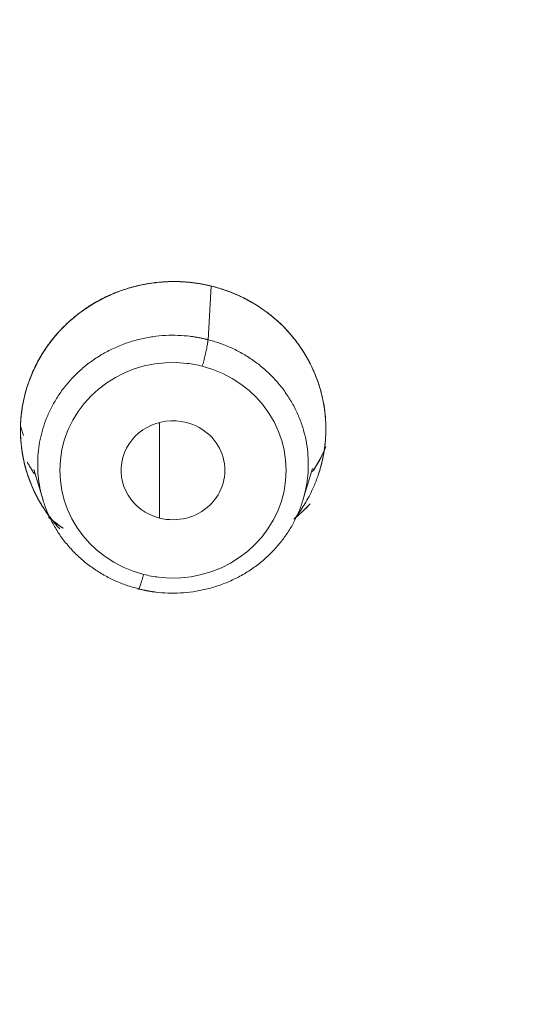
# Model space of a CAD drawing. Extents: x 5217 to 6345, y 0 to 827.
# Drawn here: x 5759.32 to 5766.26, y 500.61 to 513.73 of the extents above; entities that cross this region are included whole.
import ezdxf

# ---------------------------------------------------------------- set-up
doc = ezdxf.new("R2010")
doc.units = 0
doc.header["$LTSCALE"] = 30
doc.header["$MEASUREMENT"] = 0
doc.linetypes.add('HIDDEN2', pattern=[4.7625, 3.175, -1.5875])
doc.layers.add('1', color=7, linetype='CONTINUOUS')
doc.layers.add('2', color=1, linetype='HIDDEN2')

msp = doc.modelspace()

# ---------------------------------------------------------------- linework, layer by layer
at = {"layer": '1', "color": 7, "linetype": 'Continuous', "lineweight": 13}
for p, q in [((5761.9, 510.128), (5761.857, 509.406)), ((5761.204, 506.999), (5761.204, 508.289))]:
    msp.add_line(p, q, dxfattribs=at)
at = {"layer": '1', "color": 7, "linetype": 'Continuous', "lineweight": 18}
for p, q in [((5759.331, 508.239), (5759.369, 508.114)), ((5759.412, 507.626), (5759.416, 507.612)), ((5759.508, 507.655), (5759.633, 507.243)), ((5763.137, 507.243), (5763.266, 507.67))]:
    msp.add_line(p, q, dxfattribs=at)
for centre, major_axis, start_param, end_param in [((5757.244, 496.519), (-59.628, 0), 3.141593, 6.283185), ((5757.244, 496.519), (-59.628, 0), 3.141593, 6.274276), ((5761.385, 507.644), (-0.7, 0), 4.45059, 7.592182), ((5761.385, 507.644), (-0.7, 0), 1.308997, 4.45059)]:
    msp.add_ellipse(centre, major_axis=major_axis, ratio=0.953717, start_param=start_param, end_param=end_param, dxfattribs=at)
at = {"layer": '1', "color": 7, "linetype": 'Continuous', "lineweight": 13}
for start_param, end_param in [(4.586715, 7.592182), (1.445123, 4.45059), (4.45059, 4.586715), (1.308997, 1.445123)]:
    msp.add_ellipse((5761.385, 507.644), major_axis=(-1.525, 0), ratio=0.953717, start_param=start_param, end_param=end_param, dxfattribs=at)
at = {"layer": '1', "color": 7, "linetype": 'Continuous', "lineweight": 18}
for points, knots in [([(5759.712, 439.668), (5760.292, 439.691), (5761.968, 439.78), (5764.735, 440.04), (5767.995, 440.52), (5771.222, 441.172), (5774.407, 441.992), (5777.54, 442.979), (5780.611, 444.129), (5783.61, 445.439), (5786.529, 446.905), (5789.359, 448.523), (5792.092, 450.287), (5794.718, 452.192), (5797.229, 454.232), (5799.619, 456.402), (5801.88, 458.694), (5804.005, 461.101), (5805.987, 463.617), (5807.821, 466.233), (5809.501, 468.942), (5811.021, 471.735), (5812.378, 474.604), (5813.566, 477.54), (5814.583, 480.534), (5815.426, 483.576), (5816.091, 486.659), (5816.577, 489.772), (5816.882, 492.905), (5817.005, 496.05), (5816.947, 499.196), (5816.706, 502.335), (5816.285, 505.456), (5815.684, 508.55), (5814.904, 511.608), (5813.949, 514.62), (5812.822, 517.578), (5811.525, 520.471), (5810.063, 523.292), (5808.44, 526.031), (5806.66, 528.681), (5804.731, 531.234), (5802.657, 533.681), (5800.444, 536.015), (5798.1, 538.229), (5795.631, 540.316), (5793.045, 542.27), (5790.35, 544.085), (5787.555, 545.755), (5784.667, 547.276), (5781.695, 548.643), (5778.649, 549.85), (5775.538, 550.896), (5772.371, 551.776), (5769.157, 552.489), (5765.908, 553.031), (5762.632, 553.401), (5759.34, 553.598), (5756.041, 553.622), (5752.746, 553.471), (5749.464, 553.148), (5746.207, 552.652), (5742.982, 551.986), (5739.802, 551.151), (5736.674, 550.149), (5733.609, 548.985), (5730.617, 547.661), (5727.705, 546.181), (5724.883, 544.551), (5722.16, 542.774), (5719.544, 540.857), (5717.043, 538.805), (5714.664, 536.624), (5712.415, 534.322), (5710.302, 531.904), (5708.333, 529.379), (5706.512, 526.755), (5704.847, 524.038), (5703.34, 521.238), (5701.998, 518.363), (5700.825, 515.422), (5699.823, 512.423), (5698.996, 509.377), (5698.347, 506.291), (5697.877, 503.176), (5697.588, 500.041), (5697.48, 496.896), (5697.555, 493.75), (5697.811, 490.612), (5698.249, 487.493), (5698.866, 484.402), (5699.661, 481.348), (5700.631, 478.34), (5701.774, 475.388), (5703.085, 472.5), (5704.562, 469.686), (5706.199, 466.954), (5707.991, 464.313), (5709.934, 461.769), (5712.021, 459.332), (5714.245, 457.008), (5716.601, 454.805), (5719.08, 452.73), (5721.676, 450.788), (5724.38, 448.985), (5727.184, 447.328), (5730.08, 445.82), (5733.058, 444.468), (5736.111, 443.274), (5739.227, 442.243), (5742.399, 441.377), (5745.616, 440.68), (5748.868, 440.153), (5751.926, 439.822), (5753.898, 439.702), (5754.776, 439.668)], [0, 0, 0, 0, 0.004702, 0.013606, 0.022511, 0.031416, 0.040321, 0.049226, 0.058131, 0.067035, 0.07594, 0.084844, 0.093748, 0.102652, 0.111556, 0.120459, 0.129362, 0.138265, 0.147168, 0.15607, 0.164972, 0.173874, 0.182775, 0.191676, 0.200577, 0.209478, 0.218378, 0.227279, 0.236179, 0.245079, 0.253978, 0.262878, 0.271778, 0.280678, 0.289578, 0.298478, 0.307379, 0.316279, 0.32518, 0.334081, 0.342982, 0.351884, 0.360785, 0.369687, 0.37859, 0.387493, 0.396396, 0.405299, 0.414202, 0.423106, 0.43201, 0.440914, 0.449818, 0.458723, 0.467628, 0.476532, 0.485437, 0.494342, 0.503247, 0.512152, 0.521057, 0.529962, 0.538867, 0.547772, 0.556677, 0.565582, 0.574486, 0.583391, 0.592295, 0.601199, 0.610103, 0.619007, 0.62791, 0.636813, 0.645716, 0.654619, 0.663521, 0.672423, 0.681325, 0.690226, 0.699127, 0.708028, 0.716929, 0.725829, 0.734729, 0.743629, 0.752529, 0.761429, 0.770329, 0.779229, 0.788129, 0.797029, 0.805929, 0.814829, 0.82373, 0.832631, 0.841532, 0.850433, 0.859334, 0.868236, 0.877138, 0.886041, 0.894944, 0.903847, 0.91275, 0.921653, 0.930557, 0.939461, 0.948365, 0.95727, 0.966174, 0.975079, 0.983983, 0.992888, 1, 1, 1, 1]), ([(5793.07, 451.033), (5793.622, 451.416), (5795.04, 452.443), (5797.228, 454.234), (5799.62, 456.401), (5801.88, 458.694), (5804.005, 461.101), (5805.987, 463.617), (5807.821, 466.233), (5809.501, 468.942), (5811.021, 471.735), (5812.378, 474.604), (5813.566, 477.54), (5814.583, 480.534), (5815.426, 483.576), (5816.091, 486.659), (5816.577, 489.772), (5816.882, 492.905), (5817.005, 496.05), (5816.947, 499.196), (5816.706, 502.335), (5816.285, 505.456), (5815.684, 508.55), (5814.904, 511.608), (5813.949, 514.62), (5812.822, 517.578), (5811.525, 520.471), (5810.063, 523.292), (5808.44, 526.031), (5806.66, 528.681), (5804.731, 531.234), (5802.657, 533.681), (5800.444, 536.015), (5798.1, 538.229), (5795.631, 540.316), (5793.045, 542.27), (5790.35, 544.085), (5787.555, 545.755), (5784.667, 547.276), (5781.695, 548.643), (5778.649, 549.85), (5775.538, 550.896), (5772.371, 551.776), (5769.157, 552.489), (5765.908, 553.031), (5762.632, 553.401), (5759.34, 553.598), (5756.041, 553.622), (5752.746, 553.471), (5749.464, 553.148), (5746.207, 552.652), (5742.982, 551.986), (5739.802, 551.151), (5736.674, 550.149), (5733.609, 548.985), (5730.617, 547.661), (5727.705, 546.181), (5724.883, 544.551), (5722.16, 542.774), (5719.544, 540.857), (5717.043, 538.805), (5714.664, 536.624), (5712.415, 534.322), (5710.302, 531.904), (5708.333, 529.379), (5706.512, 526.755), (5704.847, 524.038), (5703.34, 521.238), (5701.998, 518.363), (5700.825, 515.422), (5699.823, 512.423), (5698.996, 509.377), (5698.347, 506.291), (5697.877, 503.176), (5697.588, 500.041), (5697.48, 496.896), (5697.555, 493.75), (5697.811, 490.612), (5698.249, 487.493), (5698.866, 484.402), (5699.661, 481.348), (5700.631, 478.34), (5701.774, 475.388), (5703.085, 472.5), (5704.562, 469.686), (5706.199, 466.954), (5707.991, 464.313), (5709.934, 461.769), (5712.021, 459.332), (5714.246, 457.009), (5716.6, 454.804), (5719.085, 452.736), (5720.978, 451.284), (5722.066, 450.56), (5722.254, 450.437)], [0, 0, 0, 0, 0.006833, 0.017845, 0.028856, 0.039868, 0.050878, 0.061889, 0.072899, 0.083908, 0.094918, 0.105926, 0.116935, 0.127943, 0.138951, 0.149959, 0.160966, 0.171973, 0.18298, 0.193987, 0.204994, 0.216001, 0.227008, 0.238016, 0.249023, 0.26003, 0.271038, 0.282046, 0.293055, 0.304063, 0.315072, 0.326082, 0.337091, 0.348102, 0.359112, 0.370123, 0.381134, 0.392146, 0.403157, 0.414169, 0.425182, 0.436194, 0.447207, 0.45822, 0.469233, 0.480246, 0.491259, 0.502272, 0.513286, 0.524299, 0.535313, 0.546326, 0.557339, 0.568352, 0.579365, 0.590378, 0.601391, 0.612403, 0.623416, 0.634428, 0.645439, 0.656451, 0.667462, 0.678472, 0.689483, 0.700493, 0.711502, 0.722512, 0.73352, 0.744529, 0.755537, 0.766545, 0.777553, 0.78856, 0.799567, 0.810574, 0.821581, 0.832588, 0.843595, 0.854602, 0.865609, 0.876617, 0.887624, 0.898632, 0.90964, 0.920649, 0.931657, 0.942666, 0.953676, 0.964686, 0.975696, 0.986706, 0.997717, 1, 1, 1, 1]), ([(5761.92, 510.125), (5761.913, 510.126), (5761.898, 510.13), (5761.875, 510.136), (5761.853, 510.141), (5761.83, 510.146), (5761.807, 510.15), (5761.784, 510.155), (5761.761, 510.159), (5761.738, 510.163), (5761.715, 510.166), (5761.692, 510.17), (5761.669, 510.173), (5761.645, 510.176), (5761.622, 510.178), (5761.599, 510.181), (5761.575, 510.183), (5761.551, 510.185), (5761.528, 510.186), (5761.504, 510.188), (5761.48, 510.189), (5761.457, 510.19), (5761.433, 510.19), (5761.409, 510.19), (5761.361, 510.19), (5761.29, 510.188), (5761.195, 510.181), (5761.1, 510.17), (5760.977, 510.15), (5760.824, 510.115), (5760.644, 510.055), (5760.466, 509.979), (5760.253, 509.862), (5760.054, 509.717), (5759.875, 509.546), (5759.738, 509.388), (5759.618, 509.214), (5759.522, 509.038), (5759.45, 508.868), (5759.405, 508.73), (5759.38, 508.627), (5759.358, 508.524), (5759.335, 508.374), (5759.325, 508.174), (5759.338, 507.974), (5759.367, 507.792), (5759.408, 507.632), (5759.458, 507.488), (5759.522, 507.339), (5759.605, 507.184), (5759.678, 507.076), (5759.715, 507.026)], [0, 0, 0, 0, 0.004579, 0.009165, 0.013758, 0.018358, 0.022965, 0.027579, 0.0322, 0.036828, 0.041462, 0.046104, 0.050753, 0.055408, 0.060071, 0.06474, 0.069416, 0.074099, 0.078789, 0.083486, 0.08819, 0.092901, 0.097619, 0.102344, 0.107075, 0.125896, 0.144739, 0.163604, 0.182491, 0.218951, 0.256507, 0.295092, 0.33397, 0.401432, 0.441776, 0.482902, 0.527646, 0.568992, 0.604836, 0.639975, 0.657798, 0.669272, 0.70476, 0.750613, 0.791386, 0.827842, 0.86303, 0.892404, 0.921031, 0.961951, 1, 1, 1, 1]), ([(5759.861, 506.852), (5759.824, 506.891), (5759.748, 506.979), (5759.644, 507.124), (5759.548, 507.285), (5759.468, 507.457), (5759.406, 507.636), (5759.361, 507.823), (5759.334, 508.018), (5759.327, 508.194), (5759.334, 508.35), (5759.35, 508.483), (5759.38, 508.638), (5759.429, 508.812), (5759.504, 509.001), (5759.599, 509.182), (5759.711, 509.352), (5759.84, 509.51), (5759.984, 509.653), (5760.141, 509.782), (5760.312, 509.896), (5760.494, 509.993), (5760.686, 510.072), (5760.885, 510.131), (5761.056, 510.165), (5761.195, 510.182), (5761.3, 510.189), (5761.404, 510.191), (5761.488, 510.189), (5761.551, 510.185), (5761.592, 510.181), (5761.634, 510.177), (5761.675, 510.172), (5761.716, 510.166), (5761.757, 510.16), (5761.798, 510.152), (5761.839, 510.144), (5761.88, 510.135), (5761.907, 510.128), (5761.92, 510.125)], [0, 0, 0, 0, 0.030953, 0.067034, 0.103759, 0.140335, 0.177135, 0.214531, 0.253091, 0.292072, 0.31808, 0.344269, 0.370762, 0.410024, 0.449806, 0.489046, 0.528748, 0.567583, 0.606668, 0.645326, 0.68439, 0.723789, 0.76295, 0.802209, 0.841893, 0.861732, 0.881514, 0.901279, 0.921062, 0.928969, 0.936867, 0.944758, 0.952645, 0.96053, 0.968415, 0.976302, 0.984194, 0.992092, 1, 1, 1, 1]), ([(5761.92, 510.125), (5761.913, 510.126), (5761.898, 510.13), (5761.876, 510.135), (5761.854, 510.14), (5761.832, 510.145), (5761.81, 510.15), (5761.787, 510.154), (5761.765, 510.158), (5761.742, 510.162), (5761.72, 510.166), (5761.697, 510.169), (5761.674, 510.172), (5761.651, 510.175), (5761.629, 510.178), (5761.606, 510.18), (5761.583, 510.182), (5761.559, 510.184), (5761.536, 510.186), (5761.486, 510.189), (5761.407, 510.191), (5761.302, 510.189), (5761.196, 510.182), (5761.061, 510.166), (5760.895, 510.133), (5760.698, 510.076), (5760.502, 509.996), (5760.324, 509.902), (5760.161, 509.795), (5760.007, 509.674), (5759.854, 509.526), (5759.709, 509.35), (5759.586, 509.161), (5759.49, 508.968), (5759.431, 508.814), (5759.397, 508.698), (5759.37, 508.59), (5759.341, 508.43), (5759.33, 508.283), (5759.328, 508.071), (5759.354, 507.805), (5759.463, 507.447), (5759.612, 507.167), (5759.749, 506.977), (5759.825, 506.89), (5759.861, 506.852)], [0, 0, 0, 0, 0.004279, 0.008565, 0.012859, 0.01716, 0.021469, 0.025785, 0.030109, 0.03444, 0.038779, 0.043125, 0.047479, 0.05184, 0.056208, 0.060584, 0.064968, 0.069359, 0.073757, 0.078163, 0.098154, 0.118147, 0.138143, 0.158141, 0.195437, 0.234074, 0.27454, 0.315674, 0.349038, 0.385643, 0.428135, 0.47134, 0.516782, 0.559022, 0.596168, 0.613151, 0.629371, 0.661438, 0.708054, 0.715596, 0.78556, 0.864373, 0.932905, 0.96962, 1, 1, 1, 1]), ([(5759.861, 506.852), (5759.824, 506.891), (5759.748, 506.979), (5759.644, 507.124), (5759.548, 507.285), (5759.468, 507.457), (5759.406, 507.636), (5759.361, 507.823), (5759.334, 508.018), (5759.327, 508.194), (5759.334, 508.35), (5759.35, 508.483), (5759.38, 508.638), (5759.429, 508.812), (5759.504, 509.001), (5759.599, 509.182), (5759.711, 509.352), (5759.84, 509.51), (5759.984, 509.653), (5760.141, 509.782), (5760.312, 509.896), (5760.494, 509.993), (5760.686, 510.072), (5760.885, 510.131), (5761.056, 510.165), (5761.195, 510.182), (5761.3, 510.189), (5761.404, 510.191), (5761.488, 510.189), (5761.551, 510.185), (5761.592, 510.181), (5761.634, 510.177), (5761.675, 510.172), (5761.716, 510.166), (5761.757, 510.16), (5761.798, 510.152), (5761.839, 510.144), (5761.88, 510.135), (5761.907, 510.128), (5761.92, 510.125)], [0, 0, 0, 0, 0.030953, 0.067034, 0.103759, 0.140335, 0.177135, 0.214531, 0.253091, 0.292072, 0.31808, 0.344269, 0.370762, 0.410024, 0.449806, 0.489046, 0.528748, 0.567583, 0.606668, 0.645326, 0.68439, 0.723789, 0.76295, 0.802209, 0.841893, 0.861732, 0.881514, 0.901279, 0.921062, 0.928969, 0.936867, 0.944758, 0.952645, 0.96053, 0.968415, 0.976302, 0.984194, 0.992092, 1, 1, 1, 1]), ([(5761.92, 510.125), (5761.928, 510.123), (5761.943, 510.119), (5761.965, 510.113), (5761.988, 510.106), (5762.01, 510.099), (5762.033, 510.093), (5762.055, 510.085), (5762.077, 510.078), (5762.099, 510.07), (5762.121, 510.062), (5762.143, 510.054), (5762.165, 510.046), (5762.186, 510.037), (5762.208, 510.029), (5762.229, 510.019), (5762.251, 510.01), (5762.272, 510), (5762.293, 509.991), (5762.339, 509.969), (5762.408, 509.933), (5762.498, 509.881), (5762.585, 509.824), (5762.698, 509.742), (5762.83, 509.63), (5762.972, 509.48), (5763.098, 509.317), (5763.206, 509.143), (5763.296, 508.96), (5763.365, 508.768), (5763.414, 508.571), (5763.442, 508.37), (5763.449, 508.167), (5763.434, 507.965), (5763.399, 507.766), (5763.362, 507.637), (5763.34, 507.573)], [0, 0, 0, 0, 0.006996, 0.013989, 0.020978, 0.027964, 0.034949, 0.041932, 0.048914, 0.055896, 0.062878, 0.069862, 0.076847, 0.083834, 0.090825, 0.097819, 0.104817, 0.111819, 0.118827, 0.125841, 0.157277, 0.188683, 0.220116, 0.251635, 0.314504, 0.377156, 0.439626, 0.502109, 0.564544, 0.626785, 0.689422, 0.751561, 0.814253, 0.876383, 0.938459, 1, 1, 1, 1]), ([(5761.92, 510.125), (5761.928, 510.123), (5761.943, 510.119), (5761.965, 510.113), (5761.988, 510.106), (5762.01, 510.099), (5762.033, 510.093), (5762.055, 510.085), (5762.077, 510.078), (5762.099, 510.07), (5762.121, 510.062), (5762.143, 510.054), (5762.165, 510.046), (5762.186, 510.037), (5762.208, 510.029), (5762.229, 510.019), (5762.251, 510.01), (5762.272, 510), (5762.293, 509.991), (5762.339, 509.969), (5762.408, 509.933), (5762.498, 509.881), (5762.585, 509.824), (5762.698, 509.742), (5762.83, 509.63), (5762.972, 509.48), (5763.098, 509.317), (5763.206, 509.143), (5763.296, 508.96), (5763.365, 508.768), (5763.414, 508.571), (5763.442, 508.37), (5763.449, 508.167), (5763.434, 507.965), (5763.399, 507.766), (5763.362, 507.637), (5763.34, 507.573)], [0, 0, 0, 0, 0.006996, 0.013989, 0.020978, 0.027964, 0.034949, 0.041932, 0.048914, 0.055896, 0.062878, 0.069862, 0.076847, 0.083834, 0.090825, 0.097819, 0.104817, 0.111819, 0.118827, 0.125841, 0.157277, 0.188683, 0.220116, 0.251635, 0.314504, 0.377156, 0.439626, 0.502109, 0.564544, 0.626785, 0.689422, 0.751561, 0.814253, 0.876383, 0.938459, 1, 1, 1, 1]), ([(5763.022, 506.991), (5763.037, 507.008), (5763.091, 507.08), (5763.185, 507.222), (5763.275, 507.4), (5763.335, 507.553), (5763.37, 507.663), (5763.402, 507.788), (5763.432, 507.95), (5763.449, 508.155), (5763.443, 508.372), (5763.41, 508.595), (5763.355, 508.802), (5763.284, 508.984), (5763.199, 509.156), (5763.094, 509.324), (5762.964, 509.489), (5762.823, 509.636), (5762.694, 509.744), (5762.584, 509.824), (5762.496, 509.882), (5762.404, 509.935), (5762.328, 509.974), (5762.268, 510.003), (5762.225, 510.021), (5762.182, 510.039), (5762.139, 510.056), (5762.096, 510.072), (5762.052, 510.086), (5762.008, 510.1), (5761.964, 510.113), (5761.935, 510.121), (5761.92, 510.125)], [0, 0, 0, 0, 0.017196, 0.068222, 0.128898, 0.169017, 0.193129, 0.217299, 0.267541, 0.318788, 0.375486, 0.433626, 0.490854, 0.539238, 0.582766, 0.637068, 0.690547, 0.74159, 0.790902, 0.817333, 0.843769, 0.870209, 0.896654, 0.908294, 0.919895, 0.931456, 0.942978, 0.954461, 0.965905, 0.977309, 0.988674, 1, 1, 1, 1]), ([(5763.022, 506.991), (5763.037, 507.008), (5763.091, 507.08), (5763.185, 507.222), (5763.275, 507.4), (5763.335, 507.553), (5763.37, 507.663), (5763.402, 507.788), (5763.432, 507.95), (5763.449, 508.155), (5763.443, 508.372), (5763.41, 508.595), (5763.355, 508.802), (5763.284, 508.984), (5763.199, 509.156), (5763.094, 509.324), (5762.964, 509.489), (5762.823, 509.636), (5762.694, 509.744), (5762.584, 509.824), (5762.496, 509.882), (5762.404, 509.935), (5762.328, 509.974), (5762.268, 510.003), (5762.225, 510.021), (5762.182, 510.039), (5762.139, 510.056), (5762.096, 510.072), (5762.052, 510.086), (5762.008, 510.1), (5761.964, 510.113), (5761.935, 510.121), (5761.92, 510.125)], [0, 0, 0, 0, 0.017196, 0.068222, 0.128898, 0.169017, 0.193129, 0.217299, 0.267541, 0.318788, 0.375486, 0.433626, 0.490854, 0.539238, 0.582766, 0.637068, 0.690547, 0.74159, 0.790902, 0.817333, 0.843769, 0.870209, 0.896654, 0.908294, 0.919895, 0.931456, 0.942978, 0.954461, 0.965905, 0.977309, 0.988674, 1, 1, 1, 1]), ([(5763.264, 507.621), (5763.281, 507.648), (5763.298, 507.675), (5763.365, 507.787), (5763.41, 507.875), (5763.447, 507.963)], [0, 0, 0, 0, 0.241069, 0.241069, 1, 1, 1, 1]), ([(5763.264, 507.621), (5763.281, 507.648), (5763.298, 507.675), (5763.365, 507.787), (5763.41, 507.875), (5763.447, 507.963)], [0, 0, 0, 0, 0.241069, 0.241069, 1, 1, 1, 1]), ([(5763.425, 507.913), (5763.413, 507.887), (5763.369, 507.794), (5763.318, 507.704), (5763.277, 507.641)], [0, 0, 0, 0, 0.268794, 1, 1, 1, 1]), ([(5763.425, 507.913), (5763.413, 507.887), (5763.371, 507.798), (5763.322, 507.712), (5763.284, 507.651)], [0, 0, 0, 0, 0.280313, 1, 1, 1, 1]), ([(5759.42, 507.755), (5759.421, 507.754), (5759.427, 507.743), (5759.437, 507.725), (5759.452, 507.7), (5759.467, 507.675), (5759.482, 507.65), (5759.498, 507.625), (5759.509, 507.608), (5759.515, 507.599), (5759.516, 507.598)], [0, 0, 0, 0, 0.03512, 0.188701, 0.343872, 0.500633, 0.658985, 0.818927, 0.980458, 1, 1, 1, 1]), ([(5763.014, 506.986), (5763.017, 506.988), (5763.047, 507.014), (5763.105, 507.064), (5763.166, 507.121), (5763.199, 507.154), (5763.206, 507.162)], [0, 0, 0, 0, 0.042587, 0.457995, 0.875277, 1, 1, 1, 1]), ([(5763.202, 507.157), (5763.196, 507.151), (5763.138, 507.093), (5763.077, 507.038), (5763.02, 506.991)], [0, 0, 0, 0, 0.104684, 1, 1, 1, 1]), ([(5763.196, 507.152), (5763.156, 507.112), (5763.1, 507.059), (5763.041, 507.009), (5763.025, 506.995)], [0, 0, 0, 0, 0.731984, 1, 1, 1, 1]), ([(5763.12, 507.079), (5763.123, 507.082), (5763.162, 507.118), (5763.2, 507.155), (5763.234, 507.19)], [0, 0, 0, 0, 0.076691, 1, 1, 1, 1]), ([(5759.708, 507.012), (5759.714, 507.007), (5759.777, 506.954), (5759.842, 506.903), (5759.904, 506.861)], [0, 0, 0, 0, 0.097416, 1, 1, 1, 1]), ([(5759.708, 507.012), (5759.714, 507.007), (5759.777, 506.954), (5759.842, 506.903), (5759.904, 506.861)], [0, 0, 0, 0, 0.097416, 1, 1, 1, 1])]:
    msp.add_open_spline(points, degree=3, knots=knots, dxfattribs=at)
for points, weights, knots in [([(5816.872, 496.519), (5816.872, 553.388), (5757.244, 553.388), (5697.616, 553.388), (5697.616, 496.519)], [1, 0.707106781187, 1, 0.707106781187, 1], [0, 0, 0, 0.5, 0.5, 1, 1, 1]), ([(5816.872, 496.519), (5816.872, 553.388), (5757.244, 553.388), (5698.144, 553.388), (5697.618, 497.026)], [1, 0.707106781187, 1, 0.708948655878, 0.996339416072], [0, 0, 0, 0.501577, 0.501577, 1, 1, 1]), ([(5760.913, 506.046), (5759.267, 506.466), (5759.595, 508.061), (5759.923, 509.656), (5761.614, 509.452)], [1, 0.730756595522, 1, 0.730756595522, 1], [0, 0, 0, 0.5, 0.5, 1, 1, 1]), ([(5761.857, 509.406), (5763.503, 508.986), (5763.175, 507.391), (5762.847, 505.797), (5761.156, 506)], [1, 0.730756582949, 1, 0.730756582949, 1], [0, 0, 0, 0.5, 0.5, 1, 1, 1])]:
    msp.add_rational_spline(points, weights, degree=2, knots=knots, dxfattribs=at)
at = {"layer": '1', "color": 7, "linetype": 'Continuous', "lineweight": 13}
for points, weights in [([(5761.614, 509.452), (5761.737, 509.437), (5761.857, 509.406)], [1, 0.997684614481, 1]), ([(5761.857, 509.406), (5761.851, 509.302), (5761.78, 509.049)], [1, 0.737277336806, 1]), ([(5760.913, 506.046), (5760.919, 505.986), (5760.99, 506.239)], [1, 0.737277336807, 1])]:
    msp.add_rational_spline(points, weights, degree=2, dxfattribs=at)
at = {"layer": '1', "color": 7, "linetype": 'Continuous', "lineweight": 18}
for points in [[(5759.881, 506.877), (5759.844, 506.903), (5759.808, 506.93), (5759.772, 506.959)], [(5759.904, 506.861), (5759.859, 506.892), (5759.815, 506.925), (5759.772, 506.959)]]:
    msp.add_open_spline(points, degree=3, dxfattribs=at)
msp.add_rational_spline([(5761.156, 506), (5761.033, 506.015), (5760.913, 506.046)], [1, 0.997684611978, 1], degree=2, dxfattribs=at)
at = {"layer": '2', "color": 7, "linetype": 'Continuous', "lineweight": 18}
msp.add_ellipse((5757.244, 496.914), major_axis=(-59.996, 0), ratio=0.953717, start_param=2.930106, end_param=4.712389, dxfattribs=at)
for points, knots in [([(5817.081, 500.995), (5817.01, 501.986), (5816.805, 504.043), (5816.311, 507.152), (5815.621, 510.314), (5814.747, 513.44), (5813.69, 516.52), (5812.453, 519.545), (5811.037, 522.505), (5809.446, 525.39), (5807.683, 528.193), (5805.749, 530.906), (5803.642, 533.529), (5801.443, 535.962), (5799.181, 538.202), (5796.888, 540.249), (5794.488, 542.177), (5791.989, 543.98), (5789.398, 545.655), (5786.724, 547.196), (5783.974, 548.598), (5781.16, 549.859), (5778.291, 550.975), (5775.383, 551.941), (5772.455, 552.756), (5769.544, 553.415), (5766.696, 553.918), (5764.173, 554.246), (5761.945, 554.45), (5759.724, 554.583), (5758.153, 554.617), (5757.244, 554.617)], [0, 0, 0, 0, 0.034187, 0.071218, 0.108335, 0.145544, 0.182846, 0.220249, 0.257758, 0.295383, 0.333134, 0.371027, 0.409194, 0.447875, 0.482652, 0.517432, 0.552208, 0.586973, 0.621721, 0.656439, 0.691114, 0.725722, 0.760226, 0.794566, 0.82863, 0.862183, 0.894634, 0.925537, 0.947362, 0.969579, 1, 1, 1, 1]), ([(5815.787, 509.491), (5815.724, 509.763), (5815.406, 511.085), (5814.747, 513.44), (5813.69, 516.52), (5812.453, 519.545), (5811.037, 522.505), (5809.446, 525.39), (5807.683, 528.193), (5805.749, 530.906), (5803.642, 533.529), (5801.443, 535.962), (5799.181, 538.202), (5796.888, 540.249), (5794.488, 542.177), (5791.989, 543.98), (5789.398, 545.655), (5786.724, 547.196), (5783.974, 548.598), (5781.16, 549.859), (5778.291, 550.975), (5775.383, 551.941), (5772.455, 552.756), (5769.544, 553.415), (5766.696, 553.918), (5764.173, 554.246), (5761.945, 554.45), (5759.724, 554.583), (5758.153, 554.617), (5757.244, 554.617)], [0, 0, 0, 0, 0.010647, 0.051932, 0.093322, 0.134822, 0.17644, 0.218187, 0.260075, 0.302119, 0.344467, 0.387386, 0.425973, 0.464563, 0.503149, 0.541723, 0.580278, 0.6188, 0.657273, 0.695672, 0.733957, 0.77206, 0.809856, 0.847084, 0.883091, 0.917379, 0.941595, 0.966247, 1, 1, 1, 1])]:
    msp.add_open_spline(points, degree=3, knots=knots, dxfattribs=at)
for points, weights, knots in [([(5816.793, 500.826), (5814.284, 534.77), (5781.748, 548.738), (5780.301, 549.359), (5778.822, 549.906), (5724.612, 569.95), (5702.172, 518.796), (5698.494, 510.411), (5697.736, 501.351)], [0.925008169637, 0.825553196241, 1, 0.999647191397, 1, 0.716378052159, 1, 0.939059780537, 0.904307311186], [0, 0, 0, 0.343999, 0.343999, 0.358407, 0.358407, 0.886526, 0.886526, 1, 1, 1]), ([(5778.822, 549.906), (5724.612, 569.95), (5702.172, 518.796), (5698.98, 511.52), (5697.983, 503.69)], [1, 0.716378052159, 1, 0.946687935418, 0.913417875706], [0, 0, 0, 0.841773, 0.841773, 1, 1, 1])]:
    msp.add_rational_spline(points, weights, degree=2, knots=knots, dxfattribs=at)

doc.saveas('drawing.dxf')
